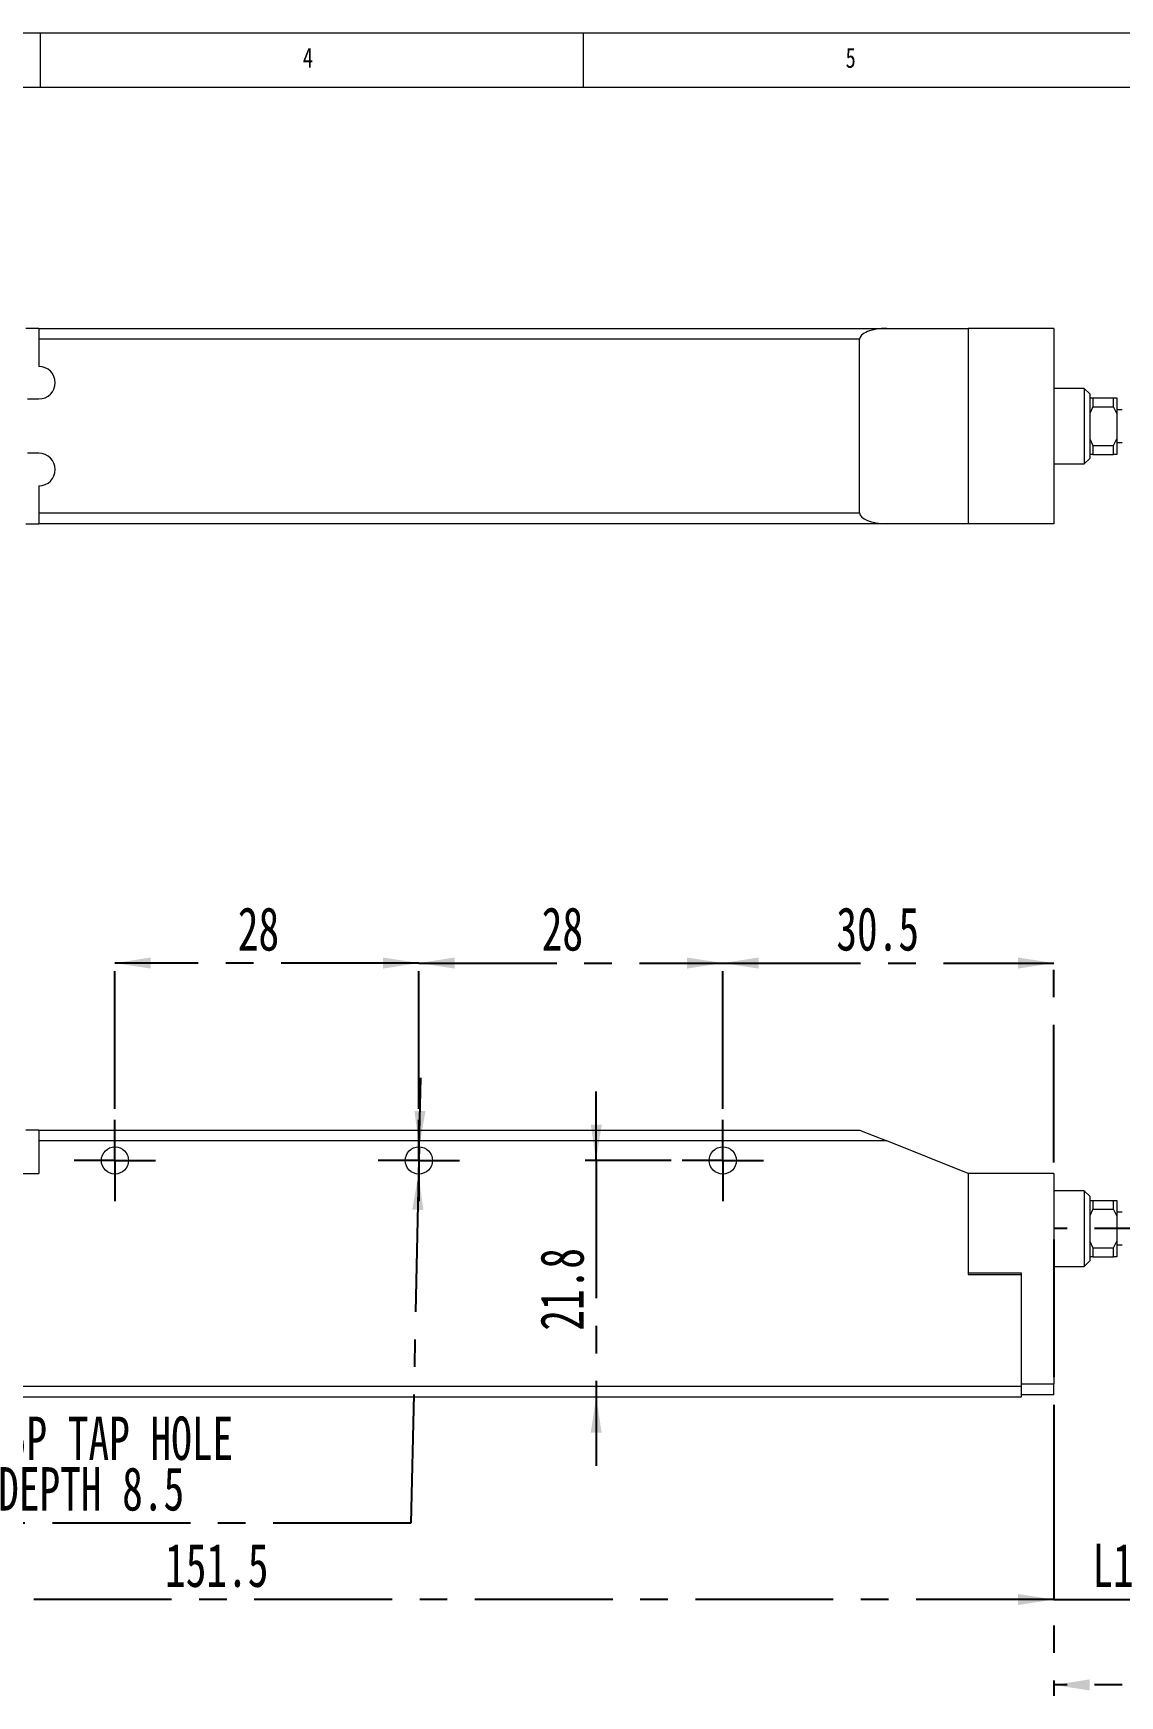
# Model space of a CAD drawing. Header units: millimetres. Extents: x 5 to 415, y -41 to 292.
# Drawn here: x 159.3 to 259.4, y 138.8 to 292 of the extents above; entities that cross this region are included whole.
import ezdxf

# ---------------------------------------------------------------- set-up
doc = ezdxf.new("R2010")
doc.units = ezdxf.units.MM
doc.linetypes.add('CENTERX2', pattern=[20.32, 12.7, -2.54, 2.54, -2.54])
doc.layers.add('CENTER_LINE', color=7, linetype='CENTERX2')
doc.styles.add('SLDTEXTSTYLE0', font='TXT', dxfattribs={"width": 0.7})
doc.styles.add('SLDTEXTSTYLE2', font='TXT', dxfattribs={"width": 0.75})
doc.dimstyles.new('SLDDIMSTYLE1', dxfattribs={"dimtxt": 4, "dimasz": 3.302, "dimexe": 0, "dimexo": 0.0625, "dimgap": 1, "dimtad": 0, "dimtih": 1, "dimtoh": 1, "dimrnd": 1e-09, "dimzin": 12, "dimdsep": 46, "dimtxsty": 'SLDTEXTSTYLE0', "dimsah": 1, "dimcen": 0, "dimadec": 0, "dimazin": 3, "dimtfac": 1, "dimtmove": 0, "dimatfit": 3, "dimfxl": 1, "dimfrac": 2, "dimtolj": 1, "dimtzin": 12, "dimarcsym": 0})
doc.dimstyles.new('SLDDIMSTYLE2', dxfattribs={"dimtxt": 4, "dimasz": 3.302, "dimexe": 0, "dimexo": 0.0625, "dimgap": 1, "dimtad": 1, "dimrnd": 1e-09, "dimzin": 12, "dimdsep": 46, "dimtxsty": 'SLDTEXTSTYLE0', "dimsah": 1, "dimcen": 0.09, "dimadec": 0, "dimazin": 3, "dimtfac": 1, "dimtmove": 0, "dimatfit": 0, "dimfxl": 1, "dimfrac": 2, "dimtolj": 1, "dimtzin": 12, "dimarcsym": 0})
doc.dimstyles.new('SLDDIMSTYLE3', dxfattribs={"dimtxt": 4, "dimasz": 3.302, "dimexe": 0, "dimexo": 0.0625, "dimgap": 1, "dimtad": 1, "dimrnd": 1e-09, "dimzin": 12, "dimdsep": 46, "dimtxsty": 'SLDTEXTSTYLE0', "dimsah": 1, "dimcen": 0.09, "dimadec": 0, "dimazin": 3, "dimtfac": 1, "dimtofl": 0, "dimtmove": 0, "dimatfit": 3, "dimfxl": 1, "dimfrac": 2, "dimtolj": 1, "dimtzin": 12, "dimarcsym": 0})

# ---------------------------------------------------------------- blocks, each defined once
blk = doc.blocks.new('_D_1')
at = {"layer": 'CENTER_LINE'}
for p, q in [((194.89, 189.38), (195.03, 195.73)), ((194.89, 189.38), (194.83, 186.88)), ((194.83, 186.88), (194.13, 154.71)), ((194.13, 154.71), (143.47, 154.71))]:
    blk.add_line(p, q, dxfattribs=at)
for points in [[(194.89, 189.38), (195.47, 192.67), (194.45, 192.69)], [(194.83, 186.88), (194.25, 183.59), (195.27, 183.57)]]:
    blk.add_solid(points, dxfattribs=at)
at = {"layer": 'CENTER_LINE', "char_height": 4, "attachment_point": 1, "style": 'SLDTEXTSTYLE0'}
for s, insert in [('3-M3X0.5P TAP HOLE', (143.47, 164.53)), ('DEPTH 8.5', (156.1, 159.87))]:
    blk.add_mtext(s, dxfattribs=dict(at, insert=insert))
blk = doc.blocks.new('_D_3')
at = {"layer": 'CENTER_LINE'}
for p, q in [((211.19, 188.13), (211.19, 194.48)), ((218.11, 188.13), (210.19, 188.13)), ((211.19, 188.13), (211.19, 166.33)), ((211.19, 166.33), (211.19, 159.98))]:
    blk.add_line(p, q, dxfattribs=at)
for points in [[(211.19, 188.13), (211.7, 191.43), (210.69, 191.43)], [(211.19, 166.33), (210.69, 163.03), (211.7, 163.03)]]:
    blk.add_solid(points, dxfattribs=at)
at = {"layer": 'CENTER_LINE', "insert": (206.04, 172.44), "char_height": 4, "attachment_point": 1, "rotation": 90, "style": 'SLDTEXTSTYLE0'}
blk.add_mtext('21.8', dxfattribs=at)
blk = doc.blocks.new('_D_4')
at = {"layer": 'CENTER_LINE'}
for p, q in [((101.86, 176.73), (101.86, 146.67)), ((253.36, 165.53), (253.36, 146.67)), ((253.36, 147.67), (101.86, 147.67))]:
    blk.add_line(p, q, dxfattribs=at)
for points in [[(101.86, 147.67), (105.16, 147.16), (105.16, 148.18)], [(253.36, 147.67), (250.06, 148.18), (250.06, 147.16)]]:
    blk.add_solid(points, dxfattribs=at)
at = {"layer": 'CENTER_LINE', "insert": (171.48, 152.83), "char_height": 4, "attachment_point": 1, "style": 'SLDTEXTSTYLE0'}
blk.add_mtext('151.5', dxfattribs=at)
blk = doc.blocks.new('_D_5')
at = {"layer": 'CENTER_LINE'}
for p, q in [((265.66, 174.35), (265.66, 146.67)), ((253.36, 165.53), (253.36, 146.67)), ((253.36, 147.67), (247.01, 147.67)), ((253.36, 147.67), (265.66, 147.67)), ((265.66, 147.67), (272.01, 147.67))]:
    blk.add_line(p, q, dxfattribs=at)
for points in [[(253.36, 147.67), (250.06, 148.18), (250.06, 147.16)], [(265.66, 147.67), (268.96, 147.16), (268.96, 148.18)]]:
    blk.add_solid(points, dxfattribs=at)
at = {"layer": 'CENTER_LINE', "insert": (256.91, 152.83), "char_height": 4, "attachment_point": 1, "style": 'SLDTEXTSTYLE0'}
blk.add_mtext('L1', dxfattribs=at)
blk = doc.blocks.new('_D_14')
at = {"layer": 'CENTER_LINE'}
for p, q in [((166.86, 192.88), (166.86, 207.32)), ((194.86, 192.88), (194.86, 207.32)), ((194.86, 206.32), (166.86, 206.32))]:
    blk.add_line(p, q, dxfattribs=at)
for points in [[(166.86, 206.32), (170.16, 205.81), (170.16, 206.83)], [(194.86, 206.32), (191.56, 206.83), (191.56, 205.81)]]:
    blk.add_solid(points, dxfattribs=at)
at = {"layer": 'CENTER_LINE', "insert": (178.18, 211.47), "char_height": 4, "attachment_point": 1, "style": 'SLDTEXTSTYLE0'}
blk.add_mtext('28', dxfattribs=at)
blk = doc.blocks.new('_D_15')
at = {"layer": 'CENTER_LINE'}
for p, q in [((194.86, 192.88), (194.86, 207.32)), ((222.86, 192.88), (222.86, 207.32)), ((194.86, 206.32), (222.86, 206.32))]:
    blk.add_line(p, q, dxfattribs=at)
for points in [[(194.86, 206.32), (198.16, 205.81), (198.16, 206.83)], [(222.86, 206.32), (219.56, 206.83), (219.56, 205.81)]]:
    blk.add_solid(points, dxfattribs=at)
at = {"layer": 'CENTER_LINE', "insert": (206.18, 211.47), "char_height": 4, "attachment_point": 1, "style": 'SLDTEXTSTYLE0'}
blk.add_mtext('28', dxfattribs=at)
blk = doc.blocks.new('_D_16')
at = {"layer": 'CENTER_LINE'}
for p, q in [((222.86, 192.88), (222.86, 207.32)), ((253.36, 187.93), (253.36, 207.32)), ((222.86, 206.32), (253.36, 206.32))]:
    blk.add_line(p, q, dxfattribs=at)
for points in [[(222.86, 206.32), (226.16, 205.81), (226.16, 206.83)], [(253.36, 206.32), (250.06, 206.83), (250.06, 205.81)]]:
    blk.add_solid(points, dxfattribs=at)
at = {"layer": 'CENTER_LINE', "insert": (233.32, 211.47), "char_height": 4, "attachment_point": 1, "style": 'SLDTEXTSTYLE0'}
blk.add_mtext('30.5', dxfattribs=at)
blk = doc.blocks.new('SW_CENTERMARKSYMBOL_1')
at = {"layer": 'CENTER_LINE', "color": 0}
for p, q in [((0, 2.5), (0, 3.75)), ((0, 0), (0, 2.5)), ((-2.5, 0), (-3.75, 0)), ((0, 0), (-2.5, 0)), ((0, 0), (0, -2.5)), ((0, 0), (2.5, 0)), ((2.5, 0), (3.75, 0)), ((0, -2.5), (0, -3.75))]:
    blk.add_line(p, q, dxfattribs=at)
blk = doc.blocks.new('SW_CENTERMARKSYMBOL_2')
at = {"layer": 'CENTER_LINE', "color": 0}
for p, q in [((0, 2.5), (0, 3.75)), ((0, 0), (0, 2.5)), ((-2.5, 0), (-3.75, 0)), ((0, 0), (-2.5, 0)), ((0, 0), (0, -2.5)), ((0, 0), (2.5, 0)), ((2.5, 0), (3.75, 0)), ((0, -2.5), (0, -3.75))]:
    blk.add_line(p, q, dxfattribs=at)
blk = doc.blocks.new('SW_CENTERMARKSYMBOL_3')
at = {"layer": 'CENTER_LINE', "color": 0}
for p, q in [((0, 2.5), (0, 3.75)), ((0, 0), (0, 2.5)), ((-2.5, 0), (-3.75, 0)), ((0, 0), (-2.5, 0)), ((0, 0), (0, -2.5)), ((0, 0), (2.5, 0)), ((2.5, 0), (3.75, 0)), ((0, -2.5), (0, -3.75))]:
    blk.add_line(p, q, dxfattribs=at)
blk = doc.blocks.new('SW_CENTERMARKSYMBOL_4')
at = {"layer": 'CENTER_LINE', "color": 0}
for p, q in [((0, 5), (0, 6.5)), ((0, 0), (0, 2.5)), ((-5, 0), (-6.5, 0)), ((0, 0), (-2.5, 0)), ((0, 0), (0, -2.5)), ((0, 0), (2.5, 0)), ((5, 0), (6.5, 0)), ((0, -5), (0, -6.5))]:
    blk.add_line(p, q, dxfattribs=at)
blk = doc.blocks.new('_D_34')
at = {"layer": 'CENTER_LINE'}
for p, q in [((253.36, 180.85), (253.36, 138.8)), ((295.21, 180.85), (295.21, 138.8)), ((295.21, 139.8), (253.36, 139.8))]:
    blk.add_line(p, q, dxfattribs=at)
for points in [[(253.36, 139.8), (256.66, 139.29), (256.66, 140.31)], [(295.21, 139.8), (291.91, 140.31), (291.91, 139.29)]]:
    blk.add_solid(points, dxfattribs=at)
at = {"layer": 'CENTER_LINE', "insert": (271.68, 144.96), "char_height": 4, "attachment_point": 1, "style": 'SLDTEXTSTYLE0'}
blk.add_mtext('L2', dxfattribs=at)

msp = doc.modelspace()

# ---------------------------------------------------------------- linework, layer by layer
at = {"color": 7, "linetype": 'Continuous', "lineweight": 18}
for p, q in [((415, 292), (5, 292)), ((160, 287), (160, 292)), ((210, 292), (210, 287)), ((410.25, 287), (10, 287)), ((159.861, 264.798), (158.661, 264.798)), ((159.861, 264.798), (159.861, 263.798)), ((159.861, 264.798), (237.961, 264.798)), ((235.461, 263.798), (159.861, 263.798)), ((159.861, 263.798), (159.861, 261.298)), ((235.461, 247.798), (235.461, 263.798)), ((237.961, 264.798), (245.461, 264.798)), ((253.361, 264.798), (245.461, 264.798)), ((245.461, 264.798), (245.461, 246.798)), ((253.361, 264.798), (253.361, 246.798)), ((256.161, 259.278), (253.361, 259.278)), ((256.661, 258.778), (256.161, 259.278)), ((256.161, 259.278), (256.161, 252.318)), ((158.811, 258.298), (159.861, 258.298)), ((256.661, 258.778), (256.661, 252.818)), ((256.661, 258.392), (256.962, 258.392)), ((256.962, 257.57), (256.661, 256.957)), ((256.962, 258.392), (256.962, 257.57)), ((256.962, 258.392), (258.861, 258.392)), ((256.962, 257.57), (258.861, 257.57)), ((258.861, 257.57), (258.861, 258.392)), ((258.861, 258.392), (259.161, 258.392)), ((259.161, 256.959), (258.861, 257.57)), ((259.161, 258.392), (259.161, 256.959)), ((259.661, 257.298), (259.161, 257.298)), ((259.161, 256.959), (259.161, 254.625)), ((256.661, 254.625), (256.961, 254.014)), ((258.861, 254.014), (259.161, 254.625)), ((259.161, 254.625), (259.161, 253.192)), ((159.861, 253.298), (158.811, 253.298)), ((256.161, 252.318), (256.661, 252.818)), ((256.961, 253.192), (256.661, 253.192)), ((256.961, 254.014), (258.861, 254.014)), ((256.961, 254.014), (256.961, 253.192)), ((256.961, 253.192), (258.861, 253.192)), ((258.861, 253.192), (258.861, 254.014)), ((259.161, 253.192), (258.861, 253.192)), ((259.161, 254.298), (259.661, 254.298)), ((253.361, 252.318), (256.161, 252.318)), ((159.861, 250.298), (159.861, 247.798)), ((158.661, 246.798), (159.861, 246.798)), ((159.861, 247.798), (235.461, 247.798)), ((159.861, 247.798), (159.861, 246.798)), ((237.961, 246.798), (159.861, 246.798)), ((245.461, 246.798), (237.961, 246.798)), ((253.361, 246.798), (245.461, 246.798)), ((159.861, 190.931), (158.661, 190.931)), ((159.861, 190.931), (159.861, 189.931)), ((159.861, 190.931), (235.461, 190.931)), ((235.461, 190.931), (237.961, 189.931)), ((159.861, 189.931), (159.861, 186.931)), ((237.961, 189.931), (159.861, 189.931)), ((245.461, 186.931), (237.961, 189.931)), ((154.161, 186.931), (159.861, 186.931)), ((245.461, 186.933), (245.461, 177.763)), ((253.361, 186.933), (245.461, 186.933)), ((245.461, 186.931), (245.461, 177.631)), ((253.361, 186.933), (253.361, 167.533)), ((256.161, 185.331), (253.361, 185.331)), ((256.661, 184.831), (256.161, 185.331)), ((256.161, 185.331), (256.161, 178.371)), ((256.661, 184.831), (256.661, 178.871)), ((256.661, 184.451), (256.961, 184.451)), ((256.961, 184.451), (256.961, 183.629)), ((256.961, 184.451), (258.861, 184.451)), ((258.861, 183.629), (258.861, 184.451)), ((258.861, 184.451), (259.161, 184.451)), ((259.161, 184.451), (259.161, 183.018)), ((256.961, 183.629), (256.661, 183.018)), ((256.961, 183.629), (258.861, 183.629)), ((259.161, 183.018), (258.861, 183.629)), ((259.661, 183.351), (259.161, 183.351)), ((259.161, 183.018), (259.161, 180.683)), ((256.661, 180.683), (256.961, 180.072)), ((256.961, 179.251), (256.661, 179.251)), ((256.961, 180.072), (258.861, 180.072)), ((256.961, 180.072), (256.961, 179.251)), ((256.961, 179.251), (258.861, 179.251)), ((258.861, 180.072), (259.161, 180.683)), ((258.861, 179.251), (258.861, 180.072)), ((259.161, 179.251), (258.861, 179.251)), ((259.161, 180.683), (259.161, 179.251)), ((259.161, 180.351), (259.661, 180.351)), ((245.461, 177.763), (250.361, 177.763)), ((250.361, 177.763), (250.361, 167.533)), ((253.361, 178.371), (256.161, 178.371)), ((256.161, 178.371), (256.661, 178.871)), ((245.461, 177.631), (250.361, 177.631)), ((250.361, 177.631), (250.361, 167.331)), ((116.661, 167.331), (250.361, 167.331)), ((250.361, 167.533), (253.361, 167.533)), ((250.361, 167.331), (250.361, 166.331)), ((253.361, 166.533), (253.361, 167.533)), ((250.361, 166.331), (116.661, 166.331)), ((253.361, 166.533), (250.361, 166.533))]:
    msp.add_line(p, q, dxfattribs=at)
for centre in [(166.861, 188.131), (194.861, 188.131), (222.861, 188.131)]:
    msp.add_circle(centre, 1.25, dxfattribs=at)
for centre in [(159.861, 259.798), (159.861, 251.798)]:
    msp.add_arc(centre, 1.5, 270, 90, dxfattribs=at)
for centre, start_param, end_param in [((237.961, 263.798), 1.5707963, 3.1415927), ((237.961, 247.798), 3.1415927, 4.712389)]:
    msp.add_ellipse(centre, major_axis=(2.5, 0), ratio=0.4, start_param=start_param, end_param=end_param, dxfattribs=at)
at = {"layer": 'CENTER_LINE'}
msp.add_line((295.21, 181.851), (253.361, 181.851), dxfattribs=at)

# ---------------------------------------------------------------- block references
for name, p in [('SW_CENTERMARKSYMBOL_2', (166.861, 188.131)), ('SW_CENTERMARKSYMBOL_1', (194.861, 188.131)), ('SW_CENTERMARKSYMBOL_3', (222.861, 188.131)), ('SW_CENTERMARKSYMBOL_4', (265.661, 181.851))]:
    msp.add_blockref(name, p, dxfattribs=at)

# ---------------------------------------------------------------- texts
at = {"color": 7, "linetype": 'Continuous', "lineweight": 0, "char_height": 1.852, "attachment_point": 1, "style": 'SLDTEXTSTYLE2'}
for s, insert in [('4', (184.167, 290.668)), ('5', (234.167, 290.668))]:
    msp.add_mtext(s, dxfattribs=dict(at, insert=insert))

# ---------------------------------------------------------------- dimensions: what is measured, and where the dimension line sits
at = {"layer": 'CENTER_LINE'}
for base, p1, p2, picture, middle in [((166.861, 206.318), (194.861, 191.881), (166.861, 191.881), '_D_14', (180.861, 206.318)), ((222.861, 206.318), (194.861, 191.881), (222.861, 191.881), '_D_15', (208.861, 206.318)), ((253.361, 206.318), (222.861, 191.881), (253.361, 186.933), '_D_16', (238.111, 206.318)), ((101.861, 147.673), (253.361, 166.533), (101.861, 177.733), '_D_4', (177.611, 147.673))]:
    dim = msp.add_linear_dim(base=base, p1=p1, p2=p2, dimstyle='SLDDIMSTYLE3', dxfattribs=at)
    dim.commit()
    dim.dimension.update_dxf_attribs({"geometry": picture, "text_midpoint": middle, "dimtype": 160})
dim = msp.add_diameter_dim_2p(p1=(194.834, 186.881), p2=(194.888, 189.38), text='3-M3X0.5P TAP HOLE\\PDEPTH 8.5', dimstyle='SLDDIMSTYLE1', override={"dimpost": '<>'}, dxfattribs=at)
dim.commit()
dim.dimension.update_dxf_attribs({"geometry": '_D_1', "text_midpoint": (168.008, 159.374), "dimtype": 163})
dim = msp.add_linear_dim(base=(211.194, 166.331), p1=(219.111, 188.131), p2=(250.361, 166.331), angle=90, dimstyle='SLDDIMSTYLE2', dxfattribs=at)
dim.commit()
dim.dimension.update_dxf_attribs({"geometry": '_D_3', "text_midpoint": (211.194, 177.231), "dimtype": 160})
for base, p1, p2, text, dimstyle, picture, middle in [((253.361, 139.802), (295.21, 181.851), (253.361, 181.851), 'L2', 'SLDDIMSTYLE3', '_D_34', (274.285, 139.802)), ((265.661, 147.673), (253.361, 166.533), (265.661, 175.351), 'L1', 'SLDDIMSTYLE2', '_D_5', (259.511, 147.673))]:
    dim = msp.add_linear_dim(base=base, p1=p1, p2=p2, text=text, dimstyle=dimstyle, dxfattribs=at)
    dim.commit()
    dim.dimension.update_dxf_attribs({"geometry": picture, "text_midpoint": middle, "dimtype": 160})

doc.saveas('drawing.dxf')
